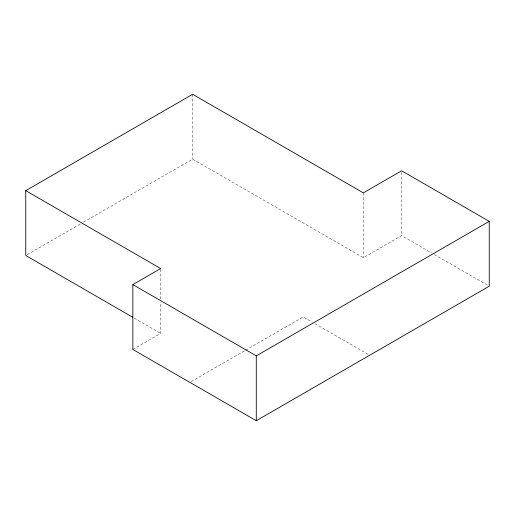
<?xml version="1.0" encoding="UTF-8"?>
<svg xmlns="http://www.w3.org/2000/svg" width="515" height="515" viewBox="0 0 515 515"><rect width="100%" height="100%" fill="white"/><g stroke="black" fill="none" stroke-linecap="round" stroke-linejoin="round"><path stroke-width="0.39" stroke-dasharray="2.58 1.93" d="M27.14 254.687L80.688 223.774M83.469 222.171L192.649 159.135L363.378 257.7L401.629 235.619L431.531 252.884M132.844 349.447L160.661 333.385L160.661 302.163M191.258 381.564L244.812 350.651M245.507 350.245L303.226 316.925L312.219 322.113M434.312 254.487L487.86 285.407M314.987 323.71L368.946 354.867M134.235 318.128L160.661 333.385M401.629 172.377L401.629 235.619M363.378 192.861L363.378 257.7M192.649 94.29L192.649 159.135M160.661 269.339L160.661 298.964"/><path stroke-width="0.77" d="M25.75 190.653L192.649 94.29L363.378 192.861L401.629 170.774L489.25 221.366L489.25 286.205L256.283 420.71L132.844 349.447L132.844 284.602L160.661 268.54L25.75 190.653L25.75 255.492L132.844 317.324M132.844 284.602L256.283 355.865L489.25 221.366M256.283 355.865L256.283 420.71"/></g></svg>
